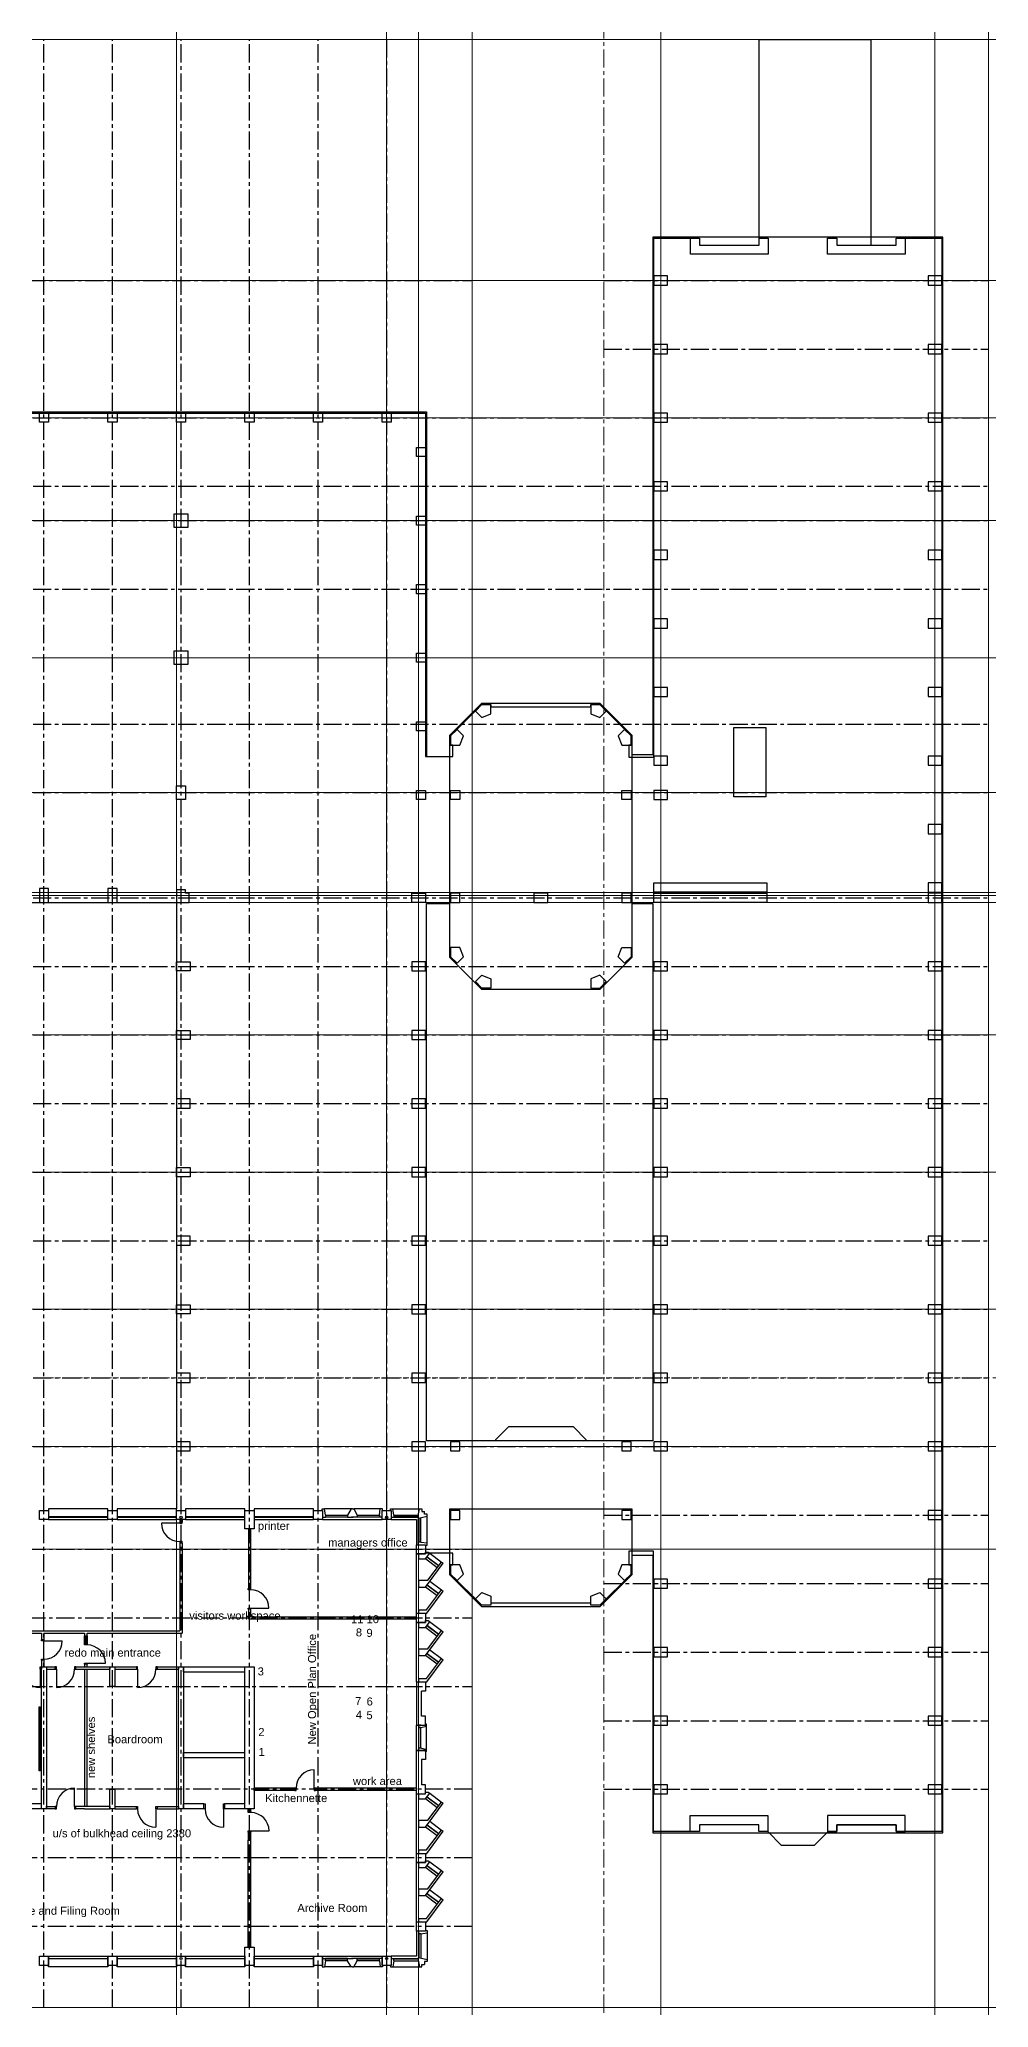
# Model space of a CAD drawing. Header units: millimetres. Extents: x -2031 to 95669, y -84053 to 8712.
# Drawn here: x 54119 to 95669, y -77388 to 8712 of the extents above; entities that cross this region are included whole.
import ezdxf

# ---------------------------------------------------------------- set-up
doc = ezdxf.new("R2010")
doc.units = ezdxf.units.MM
doc.header["$LTSCALE"] = 25
doc.header["$MEASUREMENT"] = 0
doc.linetypes.add('PCENTRE', pattern=[50.8, 31.75, -6.35, 6.35, -6.35])
doc.linetypes.add('PCENTRE2', pattern=[28.575, 19.05, -3.175, 3.175, -3.175])
for name, color, linetype in [('Boundaries_and_building_grids', 140, 'PCENTRE2'), ('BRICKWALLS_P4', 3, 'Continuous'), ('COLUMNS_P5', 5, 'Continuous'), ('DR', 8, 'Continuous'), ('EXTERNAL WORKS', 12, 'Continuous'), ('FIRE', 7, 'Continuous'), ('LIFTS AND STAIRS', 8, 'Continuous'), ('Roofs', 7, 'Continuous'), ('TEXT', 7, 'Continuous'), ('WA', 6, 'Continuous'), ('WA_EXT', 7, 'Continuous'), ('WN', 4, 'Continuous')]:
    doc.layers.add(name, color=color, linetype=linetype)
doc.styles.add('arial', font='arial.ttf')

msp = doc.modelspace()

# ---------------------------------------------------------------- linework, layer by layer
at = {"layer": 'Boundaries_and_building_grids', "color": 140, "linetype": 'PCENTRE', "lineweight": -3}
for p, q in [((54319, -77388), (54319, 8712)), ((57319, -77388), (57319, 8712)), ((60319, -77388), (60319, 8712)), ((63319, -77388), (63319, 8712)), ((66319, -77388), (66319, 8712)), ((69319, 8712), (69319, -77388)), ((20569, -1838), (73069, -1838)), ((78819, -1838), (95669, -1838)), ((78819, -4838), (95669, -4838)), ((-2031, -7838), (95669, -7838)), ((-2031, -10838), (95669, -10838)), ((-2031, -12338), (95669, -12338)), ((-2031, -15338), (95669, -15338)), ((-2031, -21238), (95669, -21238)), ((-2031, -24238), (95669, -24238)), ((-2031, -28838), (95669, -28838)), ((-2031, -31838), (95669, -31838)), ((-2031, -34838), (95669, -34838)), ((-2031, -37838), (95669, -37838)), ((-2031, -40838), (95669, -40838)), ((-2031, -43838), (95669, -43838)), ((-2031, -46838), (95669, -46838)), ((-2031, -49838), (95669, -49838)), ((-2031, -52838), (95669, -52838)), ((78819, -55838), (95669, -55838)), ((20569, -57338), (73069, -57338)), ((78819, -58838), (95669, -58838)), ((20569, -60338), (73069, -60338)), ((78819, -61838), (95669, -61838)), ((20569, -63338), (73069, -63338)), ((78819, -64838), (95669, -64838)), ((73069, -67838), (20569, -67838)), ((78819, -67838), (95669, -67838)), ((73069, -70838), (20569, -70838)), ((73069, -73838), (20569, -73838))]:
    msp.add_line(p, q, dxfattribs=at)
at = {"layer": 'Boundaries_and_building_grids', "linetype": 'Continuous', "lineweight": 0}
for p, direction in [((8019, 8712), (1, 0)), ((70719, -34638), (0, 1)), ((81319, -31638), (0, 1)), ((93319, -31638), (0, 1)), ((95669, -59123), (0, -1)), ((81619, -1838), (1, 0)), ((24119, -7838), (1, 0)), ((33619, -12338), (1, 0)), ((33619, -18338), (1, 0)), ((42519, -24238), (1, 0)), ((93019, -28613), (1, 0)), ((42519, -28738), (1, 0)), ((33519, -34838), (1, 0)), ((33519, -40838), (1, 0)), ((33519, -46838), (1, 0)), ((33519, -52838), (1, 0)), ((24319, -77388), (1, 0))]:
    msp.add_xline(p, direction, dxfattribs=at)
at = {"layer": 'Boundaries_and_building_grids', "linetype": 'PCENTRE', "lineweight": 0}
for p, direction in [((78819, 3166), (0, 1)), ((40788, -49838), (1, 0))]:
    msp.add_xline(p, direction, dxfattribs=at)
at = {"layer": 'BRICKWALLS_P4', "linetype": 'Continuous'}
for p, q in [((60429, -62698), (60429, -62478)), ((60429, -62478), (63119, -62478)), ((60429, -62698), (63119, -62698)), ((63119, -62698), (63119, -62478)), ((60429, -66448), (60429, -66228)), ((60429, -66228), (63119, -66228)), ((63119, -66448), (63119, -66228)), ((60429, -66448), (63119, -66448)), ((54209, -68478), (51049, -68478)), ((54209, -68698), (51049, -68698)), ((54209, -68698), (54209, -68478)), ((60429, -68698), (60429, -68478)), ((61324, -68478), (60429, -68478)), ((61324, -68698), (60429, -68698)), ((61324, -68698), (61324, -68478)), ((62224, -68698), (62224, -68478)), ((63119, -68478), (62224, -68478)), ((63119, -68698), (62224, -68698)), ((63119, -68698), (63119, -68478))]:
    msp.add_line(p, q, dxfattribs=at)
at = {"layer": 'COLUMNS_P5', "linetype": 'Continuous'}
for p, q in [((57209, -62478), (57209, -62588)), ((57429, -62478), (57429, -62588)), ((60209, -62478), (60209, -62588)), ((57209, -68588), (57209, -68698)), ((57429, -68588), (57429, -68698)), ((60209, -68588), (60209, -68698)), ((63264, -68698), (63374, -68698))]:
    msp.add_line(p, q, dxfattribs=at)
at = {"layer": 'COLUMNS_P5', "linetype": 'Continuous', "lineweight": 0}
for p, direction in [((69319, -56038), (0, 1)), ((70619, -57338), (1, 0))]:
    msp.add_xline(p, direction, dxfattribs=at)
at = {"layer": 'COLUMNS_P5', "linetype": 'Continuous'}
for points in [[(82619, 12), (83019, 12), (83019, -288), (84309, -288), (85619, -288), (85619, 12), (86019, 12), (86019, -688), (82619, -688)], [(90319, -288), (91619, -288), (91619, 12), (92019, 12), (92019, -688), (90319, -688), (88619, -688), (88619, 12), (89019, 12), (89019, -288)], [(73203, -20670), (73486, -20953), (73886, -20788), (73886, -20388), (73486, -20388)], [(78652, -20953), (78934, -20670), (78652, -20388), (78252, -20388), (78252, -20788)], [(72119, -22155), (72519, -22155), (72684, -21755), (72402, -21472), (72119, -21755)], [(79453, -21755), (79619, -22155), (80019, -22155), (80019, -21755), (79736, -21472)], [(80019, -24538), (79619, -24538), (79619, -24138), (80019, -24138)], [(54519, -29038), (54519, -28438), (54119, -28438), (54119, -29038)], [(57519, -29038), (57519, -28438), (57119, -28438), (57119, -29038)], [(60669, -28638), (60519, -28638), (60519, -28488), (60119, -28488), (60119, -29038), (60669, -29038)], [(70419, -29038), (70419, -28638), (71019, -28638), (71019, -29038)], [(75769, -29038), (76369, -29038), (76369, -28638), (75769, -28638)], [(80019, -29038), (80019, -28638), (79619, -28638), (79619, -29038)], [(60719, -32038), (60119, -32038), (60119, -31638), (60719, -31638)], [(70419, -31638), (70419, -32038), (71019, -32038), (71019, -31638)], [(72402, -31703), (72684, -31420), (72519, -31020), (72119, -31020), (72119, -31420)], [(79619, -31020), (80019, -31020), (80019, -31420), (79736, -31703), (79453, -31420)], [(73486, -32222), (73886, -32388), (73886, -32788), (73486, -32788), (73203, -32505)], [(78934, -32505), (78652, -32222), (78252, -32388), (78252, -32788), (78652, -32788)], [(60719, -34638), (60719, -35038), (60119, -35038), (60119, -34638)], [(71019, -34638), (70419, -34638), (70419, -35038), (71019, -35038)], [(60719, -38038), (60719, -37638), (60119, -37638), (60119, -38038)], [(70419, -38038), (71019, -38038), (71019, -37638), (70419, -37638)], [(60719, -40638), (60719, -41038), (60119, -41038), (60119, -40638)], [(71019, -40638), (70419, -40638), (70419, -41038), (71019, -41038)], [(60719, -44038), (60719, -43638), (60119, -43638), (60119, -44038)], [(70419, -44038), (71019, -44038), (71019, -43638), (70419, -43638)], [(60719, -46638), (60719, -47038), (60119, -47038), (60119, -46638)], [(70419, -46638), (70419, -47038), (71019, -47038), (71019, -46638)], [(60719, -50038), (60719, -49638), (60119, -49638), (60119, -50038)], [(70419, -49638), (70419, -50038), (71019, -50038), (71019, -49638)], [(60719, -53038), (60719, -52638), (60119, -52638), (60119, -53038)], [(70419, -52638), (70419, -53038), (71019, -53038), (71019, -52638)], [(80019, -53038), (80019, -52638), (79619, -52638), (79619, -53038)], [(80019, -55638), (79619, -55638), (79619, -56038), (80019, -56038)], [(72684, -58420), (72519, -58020), (72119, -58020), (72119, -58420), (72402, -58703)], [(79619, -58020), (79453, -58420), (79736, -58703), (80019, -58420), (80019, -58020)], [(73886, -59388), (73886, -59788), (73486, -59788), (73203, -59505), (73486, -59222)], [(78252, -59388), (78652, -59222), (78934, -59505), (78652, -59788), (78252, -59788)], [(54429, -62478), (54429, -68698), (54209, -68698), (54209, -62478)], [(57209, -62478), (57429, -62478), (57429, -63338), (57209, -63338)], [(60429, -62478), (60429, -68698), (60209, -68698), (60209, -62478)], [(57429, -67838), (57429, -68698), (57209, -68698), (57209, -67838)], [(85609, -69688), (85609, -69388), (84309, -69388), (83009, -69388), (83009, -69688), (82609, -69688), (82609, -68988), (86009, -68988), (86009, -69688)], [(89019, -69388), (90319, -69388), (91619, -69388), (91619, -69688), (92019, -69688), (92019, -68988), (88619, -68988), (88619, -69688), (89019, -69688)]]:
    msp.add_lwpolyline(points, close=True, dxfattribs=at)
for points in [[(81619, -2038), (81619, -1638), (81019, -1638), (81019, -2038), (81619, -2038)], [(93619, -2038), (93619, -1638), (93019, -1638), (93019, -2038), (93619, -2038)], [(81619, -5038), (81619, -4638), (81019, -4638), (81019, -5038), (81619, -5038)], [(93619, -5038), (93619, -4638), (93019, -4638), (93019, -5038), (93619, -5038)], [(54519, -8038), (54119, -8038), (54119, -7638), (54519, -7638), (54519, -8038)], [(57519, -8038), (57119, -8038), (57119, -7638), (57519, -7638), (57519, -8038)], [(60519, -8038), (60119, -8038), (60119, -7638), (60519, -7638), (60519, -8038)], [(63519, -8038), (63119, -8038), (63119, -7638), (63519, -7638), (63519, -8038)], [(66519, -8038), (66119, -8038), (66119, -7638), (66519, -7638), (66519, -8038)], [(69519, -8038), (69119, -8038), (69119, -7638), (69519, -7638), (69519, -8038)], [(81619, -8038), (81619, -7638), (81019, -7638), (81019, -8038), (81619, -8038)], [(93619, -8038), (93619, -7638), (93019, -7638), (93019, -8038), (93619, -8038)], [(71019, -9538), (70619, -9538), (70619, -9138), (71019, -9138), (71019, -9538)], [(81619, -11038), (81619, -10638), (81019, -10638), (81019, -11038), (81619, -11038)], [(93619, -11038), (93619, -10638), (93019, -10638), (93019, -11038), (93619, -11038)], [(60619, -12638), (60019, -12638), (60019, -12038), (60619, -12038), (60619, -12638)], [(71019, -12538), (70619, -12538), (70619, -12138), (71019, -12138), (71019, -12538)], [(81619, -14038), (81619, -13638), (81019, -13638), (81019, -14038), (81619, -14038)], [(93619, -14038), (93619, -13638), (93019, -13638), (93019, -14038), (93619, -14038)], [(71019, -15538), (70619, -15538), (70619, -15138), (71019, -15138), (71019, -15538)], [(81619, -17038), (81619, -16638), (81019, -16638), (81019, -17038), (81619, -17038)], [(93619, -17038), (93619, -16638), (93019, -16638), (93019, -17038), (93619, -17038)], [(60619, -18638), (60019, -18638), (60019, -18038), (60619, -18038), (60619, -18638)], [(71019, -18538), (70619, -18538), (70619, -18138), (71019, -18138), (71019, -18538)], [(81619, -20038), (81619, -19638), (81019, -19638), (81019, -20038), (81619, -20038)], [(93619, -20038), (93619, -19638), (93019, -19638), (93019, -20038), (93619, -20038)], [(71019, -21538), (70619, -21538), (70619, -21138), (71019, -21138), (71019, -21538)], [(81619, -23038), (81619, -22638), (81019, -22638), (81019, -23038), (81619, -23038)], [(93619, -23038), (93619, -22638), (93019, -22638), (93019, -23038), (93619, -23038)], [(60519, -24538), (60119, -24538), (60119, -23938), (60519, -23938), (60519, -24538)], [(71019, -24538), (70619, -24538), (70619, -24138), (71019, -24138), (71019, -24538)], [(72119, -24138), (72519, -24138), (72519, -24538), (72119, -24538), (72119, -24138)], [(81619, -24538), (81619, -24138), (81019, -24138), (81019, -24538), (81619, -24538)], [(93619, -26038), (93619, -25638), (93019, -25638), (93019, -26038), (93619, -26038)], [(81019, -28188), (85959, -28188), (85959, -28588), (81019, -28588), (81019, -28188)], [(93619, -28588), (93619, -28188), (93019, -28188), (93019, -28588), (93619, -28588)], [(72119, -29038), (72519, -29038), (72519, -28638), (72119, -28638), (72119, -29038)], [(81019, -28638), (85959, -28638), (85959, -29038), (81019, -29038), (81019, -28638)], [(93619, -29038), (93619, -28638), (93019, -28638), (93019, -29038), (93619, -29038)], [(81619, -32038), (81619, -31638), (81019, -31638), (81019, -32038), (81619, -32038)], [(93619, -32038), (93619, -31638), (93019, -31638), (93019, -32038), (93619, -32038)], [(81619, -35038), (81619, -34638), (81019, -34638), (81019, -35038), (81619, -35038)], [(93619, -35038), (93619, -34638), (93019, -34638), (93019, -35038), (93619, -35038)], [(81619, -38038), (81619, -37638), (81019, -37638), (81019, -38038), (81619, -38038)], [(93619, -38038), (93619, -37638), (93019, -37638), (93019, -38038), (93619, -38038)], [(81619, -41038), (81619, -40638), (81019, -40638), (81019, -41038), (81619, -41038)], [(93619, -41038), (93619, -40638), (93019, -40638), (93019, -41038), (93619, -41038)], [(81619, -44038), (81619, -43638), (81019, -43638), (81019, -44038), (81619, -44038)], [(93619, -44038), (93619, -43638), (93019, -43638), (93019, -44038), (93619, -44038)], [(81619, -47038), (81619, -46638), (81019, -46638), (81019, -47038), (81619, -47038)], [(93619, -47038), (93619, -46638), (93019, -46638), (93019, -47038), (93619, -47038)], [(81619, -50038), (81619, -49638), (81019, -49638), (81019, -50038), (81619, -50038)], [(93619, -50038), (93619, -49638), (93019, -49638), (93019, -50038), (93619, -50038)], [(72119, -53038), (72519, -53038), (72519, -52638), (72119, -52638), (72119, -53038)], [(81619, -53038), (81619, -52638), (81019, -52638), (81019, -53038), (81619, -53038)], [(93619, -53038), (93619, -52638), (93019, -52638), (93019, -53038), (93619, -53038)], [(54519, -56038), (54119, -56038), (54119, -55638), (54519, -55638), (54519, -56038)], [(57519, -56038), (57119, -56038), (57119, -55638), (57519, -55638), (57519, -56038)], [(60519, -56038), (60119, -56038), (60119, -55638), (60519, -55638), (60519, -56038)], [(63119, -55638), (63519, -55638), (63519, -56438), (63119, -56438), (63119, -55638)], [(66519, -56038), (66119, -56038), (66119, -55638), (66519, -55638), (66519, -56038)], [(69519, -56038), (69119, -56038), (69119, -55638), (69519, -55638), (69519, -56038)], [(72119, -56038), (72519, -56038), (72519, -55638), (72119, -55638), (72119, -56038)], [(93619, -56038), (93619, -55638), (93019, -55638), (93019, -56038), (93619, -56038)], [(71019, -57538), (70619, -57538), (70619, -57138), (71019, -57138), (71019, -57538)], [(81619, -59038), (81619, -58638), (81019, -58638), (81019, -59038), (81619, -59038)], [(93619, -59038), (93619, -58638), (93019, -58638), (93019, -59038), (93619, -59038)], [(71019, -60538), (70619, -60538), (70619, -60138), (71019, -60138), (71019, -60538)], [(81619, -62038), (81619, -61638), (81019, -61638), (81019, -62038), (81619, -62038)], [(93619, -62038), (93619, -61638), (93019, -61638), (93019, -62038), (93619, -62038)], [(63519, -68698), (63119, -68698), (63119, -62478), (63519, -62478), (63519, -68698)], [(70619, -63138), (71019, -63138), (71019, -63538), (70839, -63538)], [(70619, -63138), (70619, -65038)], [(70839, -64638), (70839, -63538)], [(70619, -65038), (71019, -65038), (71019, -64638), (70839, -64638)], [(81619, -65038), (81619, -64638), (81019, -64638), (81019, -65038), (81619, -65038)], [(93619, -65038), (93619, -64638), (93019, -64638), (93019, -65038), (93619, -65038)], [(70619, -66138), (71019, -66138), (71019, -66538), (70839, -66538)], [(70619, -68038), (70619, -66138)], [(70839, -66538), (70839, -67638)], [(70619, -68038), (71019, -68038), (71019, -67638), (70839, -67638)], [(81619, -68038), (81619, -67638), (81019, -67638), (81019, -68038), (81619, -68038)], [(93619, -68038), (93619, -67638), (93019, -67638), (93019, -68038), (93619, -68038)], [(71019, -71038), (70619, -71038), (70619, -70638), (71019, -70638), (71019, -71038)], [(71019, -74038), (70619, -74038), (70619, -73638), (71019, -73638), (71019, -74038)], [(63519, -75538), (63119, -75538), (63119, -74738), (63519, -74738), (63519, -75538)], [(54519, -75538), (54119, -75538), (54119, -75138), (54519, -75138), (54519, -75538)], [(57519, -75538), (57119, -75538), (57119, -75138), (57519, -75138), (57519, -75538)], [(60519, -75538), (60119, -75538), (60119, -75138), (60519, -75138), (60519, -75538)], [(66519, -75538), (66119, -75538), (66119, -75138), (66519, -75138), (66519, -75538)], [(69519, -75538), (69119, -75538), (69119, -75138), (69519, -75138), (69519, -75538)]]:
    msp.add_lwpolyline(points, dxfattribs=at)
at = {"layer": 'COLUMNS_P5', "linetype": 'Continuous', "lineweight": -3}
for centre in [(60319, -55938), (69319, -55938), (60319, -75238), (69319, -75238)]:
    msp.add_circle(centre, 50, dxfattribs=at)
at = {"layer": 'DR', "linetype": 'Continuous'}
for p, q in [((60264, -56198), (59464, -56198)), ((63363, -59910), (64163, -59910)), ((54319, -61345), (55119, -61345)), ((54159, -62588), (54159, -63388)), ((54864, -62588), (54864, -63388)), ((56209, -62320), (57009, -62320)), ((58419, -62588), (58419, -63388)), ((66154, -67783), (66154, -66983)), ((55664, -68588), (55664, -67788)), ((59219, -68698), (59219, -69498)), ((62174, -68698), (62174, -69498)), ((63374, -69655), (64174, -69655))]:
    msp.add_line(p, q, dxfattribs=at)
for points in [[(60374, -56198), (60374, -56148), (60264, -56148), (60264, -56198), (60374, -56198)], [(60374, -57048), (60374, -56998), (60264, -56998), (60264, -57048), (60374, -57048)], [(63253, -59110), (63253, -59060), (63363, -59060), (63363, -59110), (63253, -59110)], [(63253, -59960), (63253, -59910), (63363, -59910), (63363, -59960), (63253, -59960)], [(54209, -61345), (54209, -61295), (54319, -61295), (54319, -61345), (54209, -61345)], [(56099, -61520), (56099, -61470), (56209, -61470), (56209, -61520), (56099, -61520)], [(54159, -62588), (54159, -62478), (54209, -62478), (54209, -62588), (54159, -62588)], [(54209, -62195), (54209, -62145), (54319, -62145), (54319, -62195), (54209, -62195)], [(54864, -62478), (54814, -62478), (54814, -62588), (54864, -62588), (54864, -62478)], [(55714, -62478), (55664, -62478), (55664, -62588), (55714, -62588), (55714, -62478)], [(56099, -62370), (56099, -62320), (56209, -62320), (56209, -62370), (56099, -62370)], [(58419, -62478), (58369, -62478), (58369, -62588), (58419, -62588), (58419, -62478)], [(59269, -62478), (59219, -62478), (59219, -62588), (59269, -62588), (59269, -62478)], [(65304, -67893), (65354, -67893), (65354, -67783), (65304, -67783), (65304, -67893)], [(66154, -67893), (66204, -67893), (66204, -67783), (66154, -67783), (66154, -67893)], [(54814, -68698), (54864, -68698), (54864, -68588), (54814, -68588), (54814, -68698)], [(55664, -68698), (55714, -68698), (55714, -68588), (55664, -68588), (55664, -68698)], [(58369, -68588), (58419, -68588), (58419, -68698), (58369, -68698), (58369, -68588)], [(59219, -68588), (59269, -68588), (59269, -68698), (59219, -68698), (59219, -68588)], [(61324, -68478), (61374, -68478), (61374, -68698), (61324, -68698), (61324, -68478)], [(62174, -68478), (62224, -68478), (62224, -68698), (62174, -68698), (62174, -68478)], [(63264, -68855), (63264, -68805), (63374, -68805), (63374, -68855), (63264, -68855)], [(63264, -69705), (63264, -69655), (63374, -69655), (63374, -69705), (63264, -69705)], [(63374, -70005), (63264, -70005), (63264, -70055), (63374, -70055), (63374, -70005)]]:
    msp.add_lwpolyline(points, dxfattribs=at)
for centre, start, end in [((60264, -56198), 180, 270), ((63363, -59910), 0, 90), ((54319, -61345), 270, 0), ((56209, -62320), 0, 90), ((54159, -62588), 180, 270), ((54864, -62588), 270, 0), ((58419, -62588), 270, 0), ((66154, -67783), 90, 180), ((55664, -68588), 90, 180), ((59219, -68698), 180, 270), ((62174, -68698), 180, 270), ((63374, -69655), 0, 90)]:
    msp.add_arc(centre, 800, start, end, dxfattribs=at)
at = {"layer": 'EXTERNAL WORKS', "linetype": 'Continuous', "flags": 128}
msp.add_lwpolyline([(22619, -7638), (71019, -7638), (71019, -22661), (72219, -22661), (72219, -22155), (72119, -22155), (72119, -21755), (73486, -20388), (73886, -20388), (73886, -20488), (78252, -20488), (78252, -20388), (78652, -20388), (80019, -21755), (80019, -22155), (79919, -22155), (79919, -22681), (81019, -22681), (81019, 12), (83019, 12), (83019, -288), (85619, -288), (85619, 8712), (90519, 8712), (90519, -288), (91619, -288), (91619, 12), (93619, 12), (93619, -69688), (91619, -69688), (91619, -69388), (89019, -69388), (89019, -69688), (88639, -69688), (88031, -70295), (86596, -70295), (86009, -69688), (85609, -69688), (85609, -69388), (83009, -69388), (83009, -69688), (81004, -69688), (81004, -57421), (79919, -57421), (79919, -58020), (80019, -58020), (80019, -58420), (78652, -59788), (78252, -59788), (78252, -59788), (78252, -59688), (73886, -59688), (73886, -59788), (73486, -59788), (72119, -58420), (72119, -58020), (72219, -58020), (72219, -57514), (71019, -57514)], dxfattribs=at)
at = {"layer": 'FIRE', "linetype": 'Continuous', "lineweight": 0}
msp.add_xline((8019, 8712), (1, 0), dxfattribs=at)
at = {"layer": 'LIFTS AND STAIRS', "linetype": 'Continuous'}
for p, q in [((54159, -64278), (54209, -64278)), ((54159, -64548), (54209, -64548)), ((54209, -66978), (54209, -64278)), ((54159, -64818), (54209, -64818)), ((54159, -65088), (54209, -65088)), ((54159, -65358), (54209, -65358)), ((54159, -65628), (54209, -65628)), ((54159, -65898), (54209, -65898)), ((54159, -66168), (54209, -66168)), ((54159, -66438), (54209, -66438)), ((54159, -66708), (54209, -66708)), ((54159, -66978), (54209, -66978))]:
    msp.add_line(p, q, dxfattribs=at)
msp.add_lwpolyline([(54159, -67028), (54109, -67028), (54109, -64228), (54159, -64228), (54159, -67028)], dxfattribs=at)
at = {"layer": 'Roofs', "linetype": 'Continuous'}
for p, q in [((93669, 62), (80969, 62)), ((80969, 62), (80969, -22588)), ((93669, -69738), (93669, 62)), ((22569, -7588), (71069, -7588)), ((71069, -7588), (71069, -22661)), ((73465, -20338), (72069, -21734)), ((78672, -20338), (73465, -20338)), ((80069, -21734), (78672, -20338)), ((84519, -21393), (85909, -21393)), ((84519, -24428), (84519, -21393)), ((85909, -21393), (85909, -24428)), ((72069, -21734), (72069, -31441)), ((80069, -31441), (80069, -21734)), ((80969, -22588), (80069, -22588)), ((85909, -24428), (84519, -24428)), ((33519, -29038), (60119, -29038)), ((60119, -29038), (60119, -55568)), ((71069, -52588), (71069, -29088)), ((71069, -29088), (72069, -29088)), ((80069, -29088), (80969, -29088)), ((80969, -29088), (80969, -52588)), ((72069, -31441), (73465, -32838)), ((78672, -32838), (80069, -31441)), ((73465, -32838), (78672, -32838)), ((74646, -51980), (74083, -52543)), ((77491, -51980), (74646, -51980)), ((78054, -52543), (77491, -51980)), ((80969, -52588), (71069, -52588)), ((74083, -52543), (74083, -52588)), ((78054, -52588), (78054, -52543)), ((80069, -55588), (72069, -55588)), ((72069, -55588), (72069, -58441)), ((80069, -58441), (80069, -55588)), ((80069, -57588), (80969, -57588)), ((80969, -57588), (80969, -69738)), ((72069, -58441), (73465, -59838)), ((78672, -59838), (80069, -58441)), ((73465, -59838), (78672, -59838)), ((80969, -69738), (93669, -69738))]:
    msp.add_line(p, q, dxfattribs=at)
at = {"layer": 'Roofs', "linetype": 'Continuous', "lineweight": 0}
for p, direction in [((60119, -37638), (0, 1)), ((73069, -76620), (0, 1)), ((39119, -29038), (1, 0))]:
    msp.add_xline(p, direction, dxfattribs=at)
at = {"layer": 'WA', "linetype": 'Continuous'}
for p, q in [((60264, -56038), (60374, -56038)), ((60264, -56038), (60264, -56148)), ((60264, -56148), (60374, -56148)), ((60374, -56038), (60374, -56148)), ((60264, -57048), (60374, -57048)), ((60264, -57048), (60264, -60903)), ((60374, -57048), (60374, -61013)), ((50479, -60903), (60264, -60903)), ((50479, -61013), (54209, -61013)), ((54209, -61013), (54209, -61295)), ((54319, -61013), (56099, -61013)), ((54319, -61013), (54319, -61295)), ((56209, -61013), (60374, -61013)), ((54319, -61295), (54209, -61295)), ((70619, -61893), (70619, -61783)), ((54319, -62195), (54209, -62195)), ((54209, -62195), (54209, -62478)), ((54209, -62478), (54319, -62478)), ((54319, -62195), (54319, -62478)), ((54429, -62478), (54429, -62588)), ((54429, -62478), (54814, -62478)), ((54429, -62588), (54814, -62588)), ((54814, -62588), (54814, -62478)), ((55714, -62588), (55714, -62478)), ((55714, -62478), (56099, -62478)), ((55714, -62588), (57209, -62588)), ((56099, -62478), (56209, -62478)), ((56099, -62478), (57209, -62478)), ((56099, -62588), (56099, -68588)), ((56099, -62588), (56099, -68588)), ((56209, -68588), (56209, -62588)), ((57429, -62478), (58369, -62478)), ((57429, -62588), (58369, -62588)), ((58369, -62478), (58369, -62588)), ((59269, -62478), (59269, -62588)), ((59269, -62478), (60209, -62478)), ((59269, -62588), (60209, -62588)), ((63519, -67893), (63519, -67783)), ((65304, -67783), (63519, -67783)), ((65304, -67893), (63519, -67893)), ((65304, -67783), (65304, -67893)), ((66204, -67783), (66204, -67893)), ((70619, -67783), (66204, -67783)), ((70619, -67893), (66204, -67893)), ((55714, -68698), (55714, -68588)), ((57209, -68588), (55714, -68588)), ((56099, -68698), (55714, -68698)), ((56099, -68698), (57209, -68698)), ((57429, -68588), (58369, -68588)), ((57429, -68698), (58369, -68698)), ((58369, -68588), (58369, -68698)), ((59269, -68588), (59269, -68698)), ((59269, -68588), (60209, -68588)), ((59269, -68698), (60209, -68698)), ((63264, -68805), (63264, -68698)), ((63374, -68805), (63264, -68805)), ((63374, -68805), (63374, -68698)), ((63374, -70055), (63264, -70055)), ((63264, -74738), (63264, -70055)), ((63374, -74738), (63374, -70055)), ((63264, -74738), (63374, -74738))]:
    msp.add_line(p, q, dxfattribs=at)
at = {"layer": 'WA'}
for p, q in [((63273, -56438), (63273, -59060)), ((63363, -56438), (63363, -59110)), ((63273, -59960), (63273, -60387)), ((63363, -59910), (63363, -60297)), ((56099, -61013), (56099, -61120)), ((56099, -61120), (56209, -61120)), ((56209, -61120), (56209, -61013)), ((63273, -60387), (70619, -60387)), ((63363, -60297), (70619, -60297)), ((56209, -62370), (56099, -62370)), ((56099, -62370), (56099, -62478)), ((56209, -62478), (56209, -62370))]:
    msp.add_line(p, q, dxfattribs=at)
at = {"layer": 'WA', "linetype": 'Continuous'}
for points in [[(54429, -68698), (54429, -68588), (54814, -68588), (54814, -68698), (54429, -68698)], [(63264, -70055), (63374, -70055), (63264, -70055)]]:
    msp.add_lwpolyline(points, dxfattribs=at)
at = {"layer": 'WA_EXT', "linetype": 'Continuous', "lineweight": -3}
for p, q in [((66495, -55568), (66595, -55568)), ((66495, -55638), (66495, -55568)), ((66519, -55938), (66637, -55938)), ((66637, -55838), (66595, -55568)), ((66637, -55838), (66637, -55938)), ((67760, -55570), (67605, -55838)), ((67605, -55838), (67605, -55938)), ((67605, -55938), (67852, -55938)), ((67819, -55570), (67760, -55570)), ((68032, -55938), (67786, -55938)), ((67819, -55570), (67877, -55570)), ((67877, -55570), (68032, -55838)), ((68032, -55838), (68032, -55938)), ((69000, -55838), (69043, -55568)), ((69000, -55838), (69000, -55938)), ((69119, -55938), (69000, -55938)), ((69142, -55568), (69043, -55568)), ((69142, -55638), (69142, -55568)), ((69495, -55638), (69495, -55568)), ((69495, -55568), (69595, -55568)), ((69519, -55938), (69637, -55938)), ((69637, -55838), (69595, -55568)), ((69637, -55838), (69637, -55938)), ((70679, -55938), (70763, -55568)), ((70679, -55938), (70699, -55958)), ((70719, -55977), (70699, -55958)), ((70718, -55977), (71089, -55894)), ((70763, -55568), (70856, -55568)), ((70856, -55568), (70856, -55679)), ((70856, -55679), (70977, -55679)), ((70977, -55800), (70977, -55679)), ((71089, -55800), (70977, -55800)), ((71089, -55894), (71089, -55800)), ((70718, -57138), (70718, -57019)), ((70819, -57019), (70718, -57019)), ((70719, -57538), (70719, -57760)), ((70819, -57019), (71089, -57062)), ((71014, -57760), (71203, -57508)), ((71019, -57161), (71089, -57161)), ((71019, -57460), (71138, -57460)), ((71089, -57161), (71089, -57062)), ((71138, -57460), (71203, -57508)), ((70719, -57760), (71014, -57760)), ((71019, -58988), (71794, -57950)), ((71125, -58688), (71719, -57894)), ((71719, -57894), (71794, -57950)), ((70719, -58688), (71125, -58688)), ((70719, -58688), (70719, -58988)), ((70719, -58988), (71019, -58988)), ((71069, -59988), (71719, -59118)), ((71074, -60138), (71794, -59174)), ((71719, -59118), (71794, -59174)), ((70619, -60138), (71074, -60138)), ((70719, -59988), (71069, -59988)), ((70719, -59988), (71069, -59988)), ((70719, -59988), (70719, -60138)), ((70719, -60538), (70719, -60760)), ((70719, -60760), (71014, -60760)), ((71014, -60760), (71203, -60508)), ((71019, -60460), (71138, -60460)), ((71019, -61988), (71794, -60950)), ((71125, -61688), (71719, -60894)), ((71719, -60894), (71794, -60950)), ((70719, -61688), (71125, -61688)), ((70719, -61688), (70719, -61988)), ((70719, -61988), (71019, -61988)), ((71069, -62988), (71719, -62118)), ((71074, -63138), (71794, -62174)), ((71719, -62118), (71794, -62174)), ((70619, -63138), (71074, -63138)), ((70719, -62988), (71069, -62988)), ((70719, -62988), (70719, -63138)), ((70719, -62988), (71069, -62988)), ((70719, -65038), (70719, -65138)), ((70802, -65138), (70719, -65138)), ((70719, -65138), (70819, -65138)), ((70819, -65138), (71064, -65071)), ((71064, -64988), (71019, -64988)), ((71064, -65071), (71064, -64988)), ((70819, -66038), (70719, -66038)), ((70719, -66038), (70719, -66138)), ((71066, -66105), (70819, -66038)), ((71064, -66187), (71019, -66187)), ((71064, -66187), (71064, -66104)), ((71014, -68260), (71203, -68008)), ((71019, -67960), (71138, -67960)), ((71138, -67960), (71203, -68008)), ((70719, -68038), (70719, -68260)), ((70719, -68260), (71014, -68260)), ((71019, -69488), (71794, -68450)), ((71125, -69188), (71719, -68394)), ((71719, -68394), (71794, -68450)), ((70719, -69188), (71125, -69188)), ((70719, -69188), (70719, -69488)), ((70719, -69488), (71019, -69488)), ((71069, -70488), (71719, -69618)), ((71074, -70638), (71794, -69674)), ((71719, -69618), (71794, -69674)), ((70719, -70488), (71069, -70488)), ((70719, -70488), (71069, -70488)), ((70719, -70488), (70719, -70638)), ((70619, -70638), (71074, -70638)), ((70719, -71038), (70719, -71260)), ((70719, -71260), (71014, -71260)), ((71014, -71260), (71203, -71008)), ((71019, -70960), (71138, -70960)), ((71019, -72488), (71794, -71450)), ((71125, -72188), (71719, -71394)), ((71138, -70960), (71203, -71008)), ((71719, -71394), (71794, -71450)), ((70719, -72188), (70719, -72488)), ((70719, -72188), (71125, -72188)), ((70719, -72488), (71019, -72488)), ((71069, -73488), (71719, -72618)), ((71074, -73638), (71794, -72674)), ((71719, -72618), (71794, -72674)), ((70619, -73638), (71074, -73638)), ((70718, -74038), (70718, -74156)), ((70719, -73488), (71069, -73488)), ((70719, -73488), (71069, -73488)), ((70719, -73488), (70719, -73638)), ((71019, -74014), (71089, -74014)), ((71089, -74014), (71089, -74114)), ((70819, -74156), (70718, -74156)), ((70819, -74156), (71089, -74114)), ((66495, -75538), (66495, -75608)), ((66495, -75608), (66595, -75608)), ((66519, -75237), (66637, -75237)), ((66637, -75338), (66595, -75608)), ((66637, -75338), (66637, -75237)), ((67605, -75338), (67605, -75237)), ((67605, -75237), (67852, -75237)), ((67760, -75605), (67605, -75338)), ((67819, -75605), (67760, -75605)), ((68032, -75237), (67786, -75237)), ((67819, -75605), (67877, -75605)), ((67877, -75605), (68032, -75338)), ((68032, -75338), (68032, -75237)), ((69000, -75338), (69000, -75237)), ((69119, -75237), (69000, -75237)), ((69000, -75338), (69043, -75608)), ((69142, -75608), (69043, -75608)), ((69142, -75538), (69142, -75608)), ((69495, -75538), (69495, -75608)), ((69495, -75608), (69595, -75608)), ((69519, -75237), (69637, -75237)), ((69637, -75338), (69595, -75608)), ((69637, -75338), (69637, -75237)), ((70679, -75238), (70699, -75218)), ((70679, -75237), (70763, -75608)), ((70718, -75198), (70699, -75218)), ((70718, -75198), (71089, -75282)), ((70763, -75608), (70856, -75608)), ((70856, -75496), (70977, -75496)), ((70856, -75608), (70856, -75496)), ((70977, -75375), (70977, -75496)), ((71089, -75375), (70977, -75375)), ((71089, -75282), (71089, -75375))]:
    msp.add_line(p, q, dxfattribs=at)
for points in [[(66495, -55638), (66519, -55638), (66519, -56038), (69119, -56038), (69119, -55638), (69142, -55638)], [(69495, -55638), (69519, -55638), (69519, -56038), (70619, -56038), (70619, -57138), (71019, -57138), (71019, -57161)], [(70619, -60138), (70619, -57538), (71019, -57538), (71019, -57460)], [(70619, -63138), (70619, -60538), (71019, -60538), (71019, -60460)], [(70619, -70638), (70619, -68038), (71019, -68038), (71019, -67960)], [(70619, -73638), (70619, -71038), (71019, -71038), (71019, -70960)], [(71019, -74014), (71019, -74038), (70619, -74038), (70619, -75138), (69519, -75138), (69519, -75538), (69495, -75538)], [(66495, -75538), (66519, -75538), (66519, -75138), (69119, -75138), (69119, -75538), (69142, -75538)]]:
    msp.add_lwpolyline(points, dxfattribs=at)
at = {"layer": 'WN', "linetype": 'Continuous'}
for p, q in [((57119, -55918), (54519, -55918)), ((54519, -55938), (57119, -55938)), ((60119, -55918), (57519, -55918)), ((57519, -55938), (60119, -55938)), ((63119, -55918), (60519, -55918)), ((60519, -55938), (63119, -55938)), ((66119, -55918), (63519, -55918)), ((63519, -55938), (66119, -55938)), ((56099, -61470), (56099, -61170)), ((56144, -61170), (56144, -61470)), ((56164, -61470), (56164, -61170)), ((56209, -61170), (56209, -61470)), ((63264, -69705), (63264, -70005)), ((63309, -70005), (63309, -69705)), ((63329, -69705), (63329, -70005)), ((63374, -70005), (63374, -69705)), ((54519, -75237), (57119, -75237)), ((57119, -75257), (54519, -75257)), ((57519, -75237), (60119, -75237)), ((60119, -75257), (57519, -75257)), ((60519, -75237), (63119, -75237)), ((63119, -75257), (60519, -75257)), ((63519, -75237), (66119, -75237)), ((66119, -75257), (63519, -75257))]:
    msp.add_line(p, q, dxfattribs=at)
at = {"layer": 'WN', "linetype": 'Continuous', "lineweight": -3}
for p, q in [((67760, -55570), (66595, -55568)), ((66637, -55838), (67605, -55838)), ((66637, -55918), (67605, -55918)), ((67605, -55938), (66637, -55938)), ((69043, -55568), (67877, -55570)), ((68032, -55838), (69000, -55838)), ((68032, -55918), (69000, -55918)), ((69000, -55938), (68032, -55938)), ((69595, -55568), (70763, -55568)), ((69637, -55838), (70702, -55838)), ((70683, -55918), (69637, -55918)), ((69637, -55938), (70679, -55938)), ((70819, -57019), (70819, -55955)), ((71089, -57062), (71089, -55894)), ((70718, -57019), (70718, -55977)), ((70738, -57019), (70738, -55973)), ((71590, -58066), (71074, -57680)), ((71086, -57664), (71602, -58050)), ((71203, -57508), (71719, -57894)), ((71203, -57508), (71719, -57894)), ((71530, -58146), (71014, -57760)), ((71530, -59370), (71019, -58988)), ((71590, -59290), (71079, -58907)), ((71091, -58891), (71602, -59274)), ((71207, -58736), (71719, -59118)), ((71530, -61146), (71014, -60760)), ((71590, -61066), (71074, -60680)), ((71086, -60664), (71602, -61050)), ((71138, -60460), (71719, -60894)), ((71530, -62370), (71019, -61988)), ((71590, -62290), (71079, -61907)), ((71091, -61891), (71602, -62274)), ((71207, -61736), (71719, -62118)), ((70819, -65038), (70719, -65038)), ((70802, -66038), (70802, -65138)), ((70819, -66038), (70819, -65138)), ((71064, -66104), (71064, -65071)), ((70719, -66138), (70819, -66138)), ((71203, -68008), (71719, -68394)), ((71203, -68008), (71719, -68394)), ((71530, -68646), (71014, -68260)), ((71590, -68566), (71074, -68180)), ((71086, -68164), (71602, -68550)), ((71530, -69870), (71019, -69488)), ((71590, -69790), (71079, -69407)), ((71091, -69391), (71602, -69774)), ((71207, -69236), (71719, -69618)), ((71530, -71646), (71014, -71260)), ((71590, -71566), (71074, -71180)), ((71086, -71164), (71602, -71550)), ((71203, -71008), (71719, -71394)), ((71207, -72236), (71719, -72618)), ((71530, -72870), (71019, -72488)), ((71590, -72790), (71079, -72407)), ((71091, -72391), (71602, -72774)), ((70718, -74156), (70718, -75198)), ((70738, -75202), (70738, -74156)), ((70819, -74156), (70819, -75221)), ((71089, -74114), (71089, -75282)), ((67760, -75605), (66595, -75608)), ((67605, -75237), (66637, -75237)), ((66637, -75257), (67605, -75257)), ((67605, -75338), (66637, -75338)), ((69043, -75608), (67877, -75605)), ((69000, -75237), (68032, -75237)), ((68032, -75257), (69000, -75257)), ((69000, -75338), (68032, -75338)), ((69595, -75608), (70763, -75608)), ((69637, -75237), (70679, -75237)), ((69637, -75257), (70683, -75257)), ((69637, -75338), (70702, -75338))]:
    msp.add_line(p, q, dxfattribs=at)
at = {"layer": 'WN', "linetype": 'Continuous'}
for points in [[(57119, -55568), (54519, -55568), (54519, -56038), (57119, -56038), (57119, -55568)], [(60119, -55568), (57519, -55568), (57519, -56038), (60119, -56038), (60119, -55568)], [(63119, -55568), (60519, -55568), (60519, -56038), (63119, -56038), (63119, -55568)], [(66119, -55568), (63519, -55568), (63519, -56038), (66119, -56038), (66119, -55568)], [(56209, -61170), (56099, -61170), (56099, -61120), (56209, -61120), (56209, -61170)], [(57119, -75608), (54519, -75608), (54519, -75138), (57119, -75138), (57119, -75608)], [(60119, -75608), (57519, -75608), (57519, -75138), (60119, -75138), (60119, -75608)], [(63119, -75608), (60519, -75608), (60519, -75138), (63119, -75138), (63119, -75608)], [(66119, -75608), (63519, -75608), (63519, -75138), (66119, -75138), (66119, -75608)]]:
    msp.add_lwpolyline(points, dxfattribs=at)
at = {"layer": 'WN', "linetype": 'Continuous', "lineweight": -3}
msp.add_lwpolyline([(71019, -66187), (71019, -66138), (70619, -66138), (70619, -65038), (71019, -65038), (71019, -64988)], dxfattribs=at)

# ---------------------------------------------------------------- texts
at = {"layer": 'TEXT', "char_height": 350, "attachment_point": 1, "style": 'arial'}
for s, width, insert in [('printer', 55596.51, (63684, -56137)), ('managers office', 55596.51, (66759, -56867)), ('visitors workspace', 55596.51, (60682, -60064)), ('11', 55596.51, (67760, -60223)), ('10', 55596.51, (68442, -60220)), ('8', 55596.51, (67971, -60798)), ('9', 55596.51, (68435, -60819)), ('redo main entrance', 55596.51, (55226, -61683)), ('3', 55596.51, (63675, -62505)), ('7', 55596.51, (67942, -63798)), ('4', 55596.51, (67971, -64398)), ('5', 55596.51, (68435, -64419)), ('6', 55596.51, (68442, -63820)), ('2', 55596.51, (63703, -65157)), ('Boardroom', 3193.36, (57097, -65473)), ('1', 55596.51, (63711, -66028)), ('work area', 55596.51, (67843, -67300)), ('Kitchennette', 55596.51, (64002, -68045)), ('u/s of bulkhead ceiling 2380', 55596.51, (54701, -69585)), ('Proposed Archive and Filing Room', 55596.51, (50085, -72975)), ('Archive Room', 55596.51, (65410, -72850))]:
    msp.add_mtext_dynamic_manual_height_columns(s, width=width, gutter_width=1, heights=[0], dxfattribs=dict(at, insert=insert))
at = {"layer": 'TEXT', "char_height": 350, "attachment_point": 1, "rotation": 90, "style": 'arial'}
for s, insert in [('New Open Plan Office', (65879, -65876)), ('new shelves', (56207, -67349))]:
    msp.add_mtext_dynamic_manual_height_columns(s, width=55596.51, gutter_width=1, heights=[0], dxfattribs=dict(at, insert=insert))

doc.saveas('drawing.dxf')
